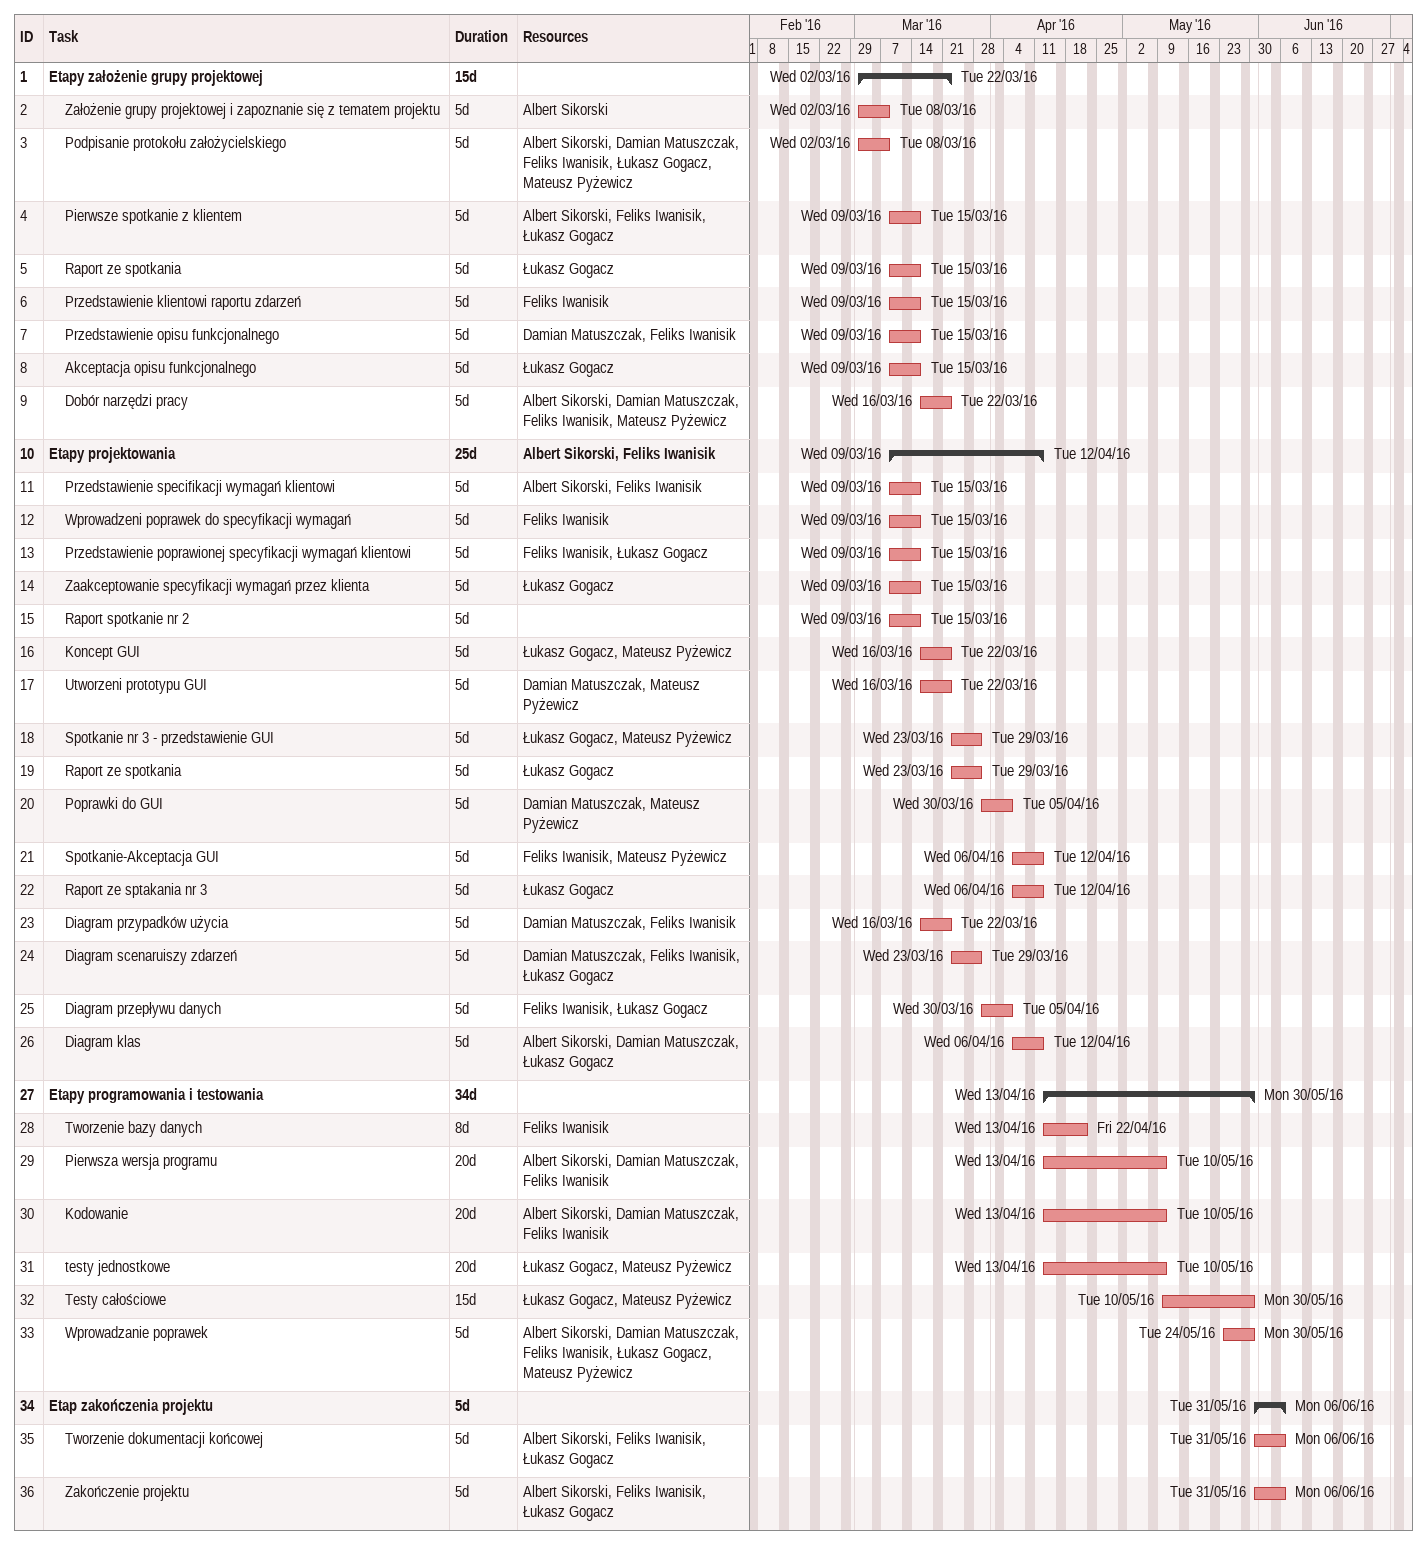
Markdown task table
| ID | Level | Task | Duration | Start | Finish | Resources |
|---|---|---|---|---|---|---|
| 1 | 1 | **Etapy założenie grupy projektowej** | 15d | 2016-03-02 | 2016-03-22 |  |
| 2 | 2 | Założenie grupy projektowej i zapoznanie się z tematem projektu | 5d | 2016-03-02 | 2016-03-08 | Albert Sikorski |
| 3 | 2 | Podpisanie protokołu założycielskiego | 5d | 2016-03-02 | 2016-03-08 | Albert Sikorski, Damian Matuszczak, Feliks Iwanisik, Łukasz Gogacz, Mateusz Pyżewicz |
| 4 | 2 | Pierwsze spotkanie z klientem | 5d | 2016-03-09 | 2016-03-15 | Albert Sikorski, Feliks Iwanisik, Łukasz Gogacz |
| 5 | 2 | Raport ze spotkania | 5d | 2016-03-09 | 2016-03-15 | Łukasz Gogacz |
| 6 | 2 | Przedstawienie klientowi raportu zdarzeń | 5d | 2016-03-09 | 2016-03-15 | Feliks Iwanisik |
| 7 | 2 | Przedstawienie opisu funkcjonalnego | 5d | 2016-03-09 | 2016-03-15 | Damian Matuszczak, Feliks Iwanisik |
| 8 | 2 | Akceptacja opisu funkcjonalnego | 5d | 2016-03-09 | 2016-03-15 | Łukasz Gogacz |
| 9 | 2 | Dobór narzędzi pracy | 5d | 2016-03-16 | 2016-03-22 | Albert Sikorski, Damian Matuszczak, Feliks Iwanisik, Mateusz Pyżewicz |
| 10 | 1 | **Etapy projektowania** | 25d | 2016-03-09 | 2016-04-12 | Albert Sikorski, Feliks Iwanisik |
| 11 | 2 | Przedstawienie specifikacji wymagań klientowi | 5d | 2016-03-09 | 2016-03-15 | Albert Sikorski, Feliks Iwanisik |
| 12 | 2 | Wprowadzeni poprawek do specyfikacji wymagań | 5d | 2016-03-09 | 2016-03-15 | Feliks Iwanisik |
| 13 | 2 | Przedstawienie poprawionej specyfikacji wymagań klientowi | 5d | 2016-03-09 | 2016-03-15 | Feliks Iwanisik, Łukasz Gogacz |
| 14 | 2 | Zaakceptowanie specyfikacji wymagań przez klienta | 5d | 2016-03-09 | 2016-03-15 | Łukasz Gogacz |
| 15 | 2 | Raport spotkanie nr 2 | 5d | 2016-03-09 | 2016-03-15 |  |
| 16 | 2 | Koncept GUI | 5d | 2016-03-16 | 2016-03-22 | Łukasz Gogacz, Mateusz Pyżewicz |
| 17 | 2 | Utworzeni prototypu GUI | 5d | 2016-03-16 | 2016-03-22 | Damian Matuszczak, Mateusz Pyżewicz |
| 18 | 2 | Spotkanie nr 3 - przedstawienie GUI | 5d | 2016-03-23 | 2016-03-29 | Łukasz Gogacz, Mateusz Pyżewicz |
| 19 | 2 | Raport ze spotkania | 5d | 2016-03-23 | 2016-03-29 | Łukasz Gogacz |
| 20 | 2 | Poprawki do GUI | 5d | 2016-03-30 | 2016-04-05 | Damian Matuszczak, Mateusz Pyżewicz |
| 21 | 2 | Spotkanie-Akceptacja GUI | 5d | 2016-04-06 | 2016-04-12 | Feliks Iwanisik, Mateusz Pyżewicz |
| 22 | 2 | Raport ze sptakania nr 3 | 5d | 2016-04-06 | 2016-04-12 | Łukasz Gogacz |
| 23 | 2 | Diagram przypadków użycia | 5d | 2016-03-16 | 2016-03-22 | Damian Matuszczak, Feliks Iwanisik |
| 24 | 2 | Diagram scenaruiszy zdarzeń | 5d | 2016-03-23 | 2016-03-29 | Damian Matuszczak, Feliks Iwanisik, Łukasz Gogacz |
| 25 | 2 | Diagram przepływu danych | 5d | 2016-03-30 | 2016-04-05 | Feliks Iwanisik, Łukasz Gogacz |
| 26 | 2 | Diagram klas | 5d | 2016-04-06 | 2016-04-12 | Albert Sikorski, Damian Matuszczak, Łukasz Gogacz |
| 27 | 1 | **Etapy programowania i testowania** | 34d | 2016-04-13 | 2016-05-30 |  |
| 28 | 2 | Tworzenie bazy danych | 8d | 2016-04-13 | 2016-04-22 | Feliks Iwanisik |
| 29 | 2 | Pierwsza wersja programu | 20d | 2016-04-13 | 2016-05-10 | Albert Sikorski, Damian Matuszczak, Feliks Iwanisik |
| 30 | 2 | Kodowanie | 20d | 2016-04-13 | 2016-05-10 | Albert Sikorski, Damian Matuszczak, Feliks Iwanisik |
| 31 | 2 | testy jednostkowe | 20d | 2016-04-13 | 2016-05-10 | Łukasz Gogacz, Mateusz Pyżewicz |
| 32 | 2 | Testy całościowe | 15d | 2016-05-10 | 2016-05-30 | Łukasz Gogacz, Mateusz Pyżewicz |
| 33 | 2 | Wprowadzanie poprawek | 5d | 2016-05-24 | 2016-05-30 | Albert Sikorski, Damian Matuszczak, Feliks Iwanisik, Łukasz Gogacz, Mateusz Pyżewicz |
| 34 | 1 | **Etap zakończenia projektu** | 5d | 2016-05-31 | 2016-06-06 |  |
| 35 | 2 | Tworzenie dokumentacji końcowej | 5d | 2016-05-31 | 2016-06-06 | Albert Sikorski, Feliks Iwanisik, Łukasz Gogacz |
| 36 | 2 | Zakończenie projektu | 5d | 2016-05-31 | 2016-06-06 | Albert Sikorski, Feliks Iwanisik, Łukasz Gogacz |
